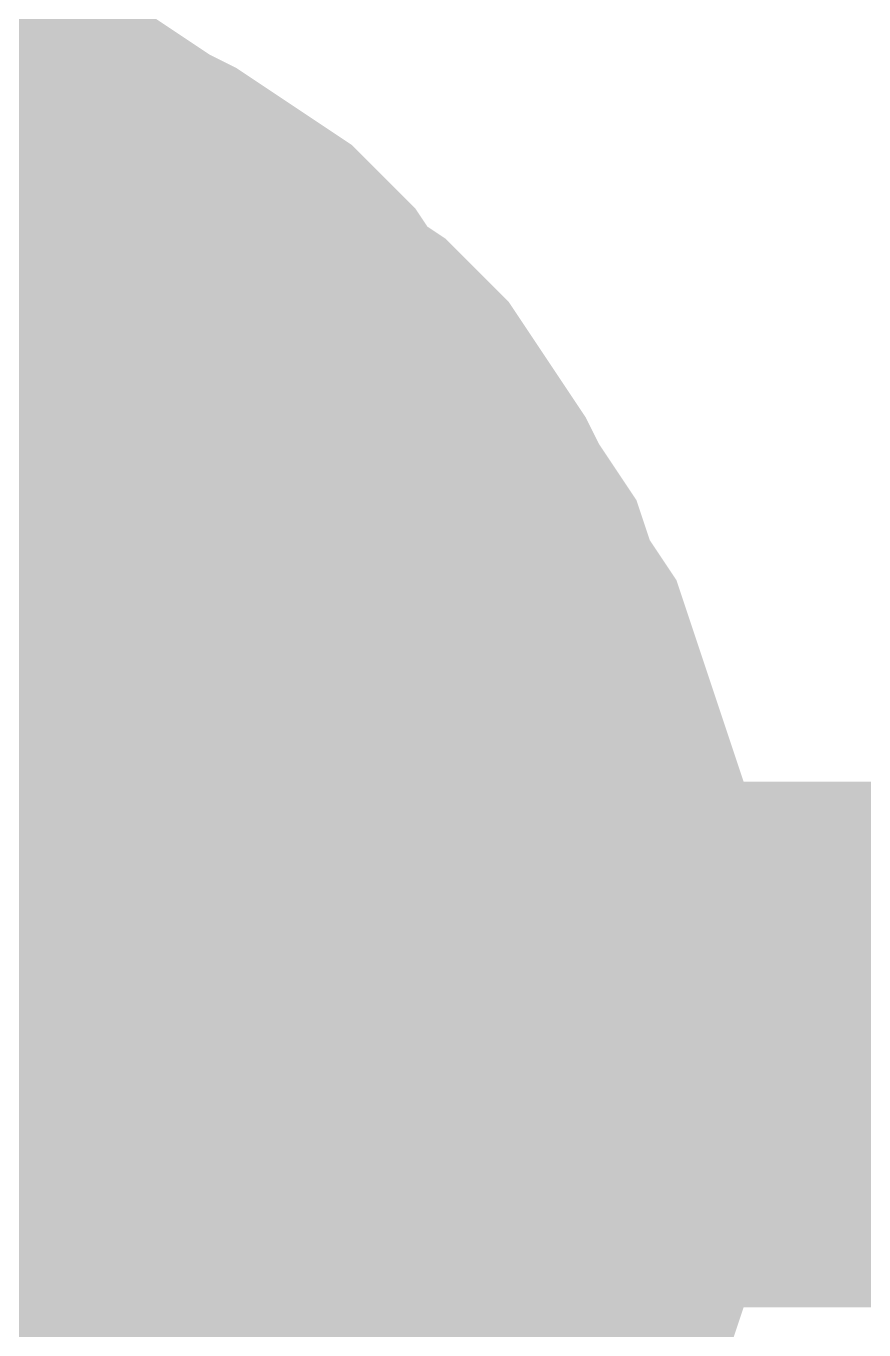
# Model space of a CAD drawing. Header units: inches. Extents: x -11.7 to 11.5, y 0 to 7.6.
# Drawn here: x 3.21013 to 3.22893, y 4.69349 to 4.72274 of the extents above; entities that cross this region are included whole.
import ezdxf

# ---------------------------------------------------------------- set-up
doc = ezdxf.new("R2010")
doc.units = ezdxf.units.IN
doc.header["$MEASUREMENT"] = 0
doc.layers.add('Sheet', color=255, linetype='Continuous')

msp = doc.modelspace()

# ---------------------------------------------------------------- linework, layer by layer
at = {"layer": 'Sheet'}
for points in [[(4.100715, 4.899732, 0.0118, 0.0118, 0), (4.100715, 4.699889, 0.0118, 0.0118, 0), (3.200777, 4.699889, 0.0118, 0.0118, 0)], [(3.203777, 4.719694, 0.0118, 0.0118, 0), (3.204977, 4.719694, 0.0118, 0.0118, 0), (3.205877, 4.719394, 0.0118, 0.0118, 0), (3.206777, 4.719093, 0.0118, 0.0118, 0), (3.207677, 4.718793, 0.0118, 0.0118, 0), (3.208577, 4.718493, 0.0118, 0.0118, 0), (3.209477, 4.717893, 0.0118, 0.0118, 0), (3.210377, 4.717593, 0.0118, 0.0118, 0), (3.211277, 4.716993, 0.0118, 0.0118, 0), (3.211877, 4.716693, 0.0118, 0.0118, 0), (3.212777, 4.716093, 0.0118, 0.0118, 0), (3.213676, 4.715493, 0.0118, 0.0118, 0), (3.214276, 4.714893, 0.0118, 0.0118, 0), (3.214876, 4.713992, 0.0118, 0.0118, 0), (3.215776, 4.713392, 0.0118, 0.0118, 0), (3.216376, 4.712792, 0.0118, 0.0118, 0), (3.216976, 4.711892, 0.0118, 0.0118, 0), (3.217576, 4.710992, 0.0118, 0.0118, 0), (3.217876, 4.710392, 0.0118, 0.0118, 0), (3.218476, 4.709491, 0.0118, 0.0118, 0), (3.218776, 4.708591, 0.0118, 0.0118, 0), (3.219376, 4.707691, 0.0118, 0.0118, 0), (3.219676, 4.706791, 0.0118, 0.0118, 0), (3.219976, 4.705891, 0.0118, 0.0118, 0), (3.220276, 4.704991, 0.0118, 0.0118, 0), (3.220576, 4.70409, 0.0118, 0.0118, 0), (3.220576, 4.70289, 0.0118, 0.0118, 0), (3.220876, 4.70199, 0.0118, 0.0118, 0), (3.220876, 4.70079, 0.0118, 0.0118, 0), (3.220876, 4.699889, 0.0118, 0.0118, 0)], [(3.203777, 4.719694, 0.0118, 0.0118, 0), (3.204977, 4.719694, 0.0118, 0.0118, 0), (3.205877, 4.719394, 0.0118, 0.0118, 0), (3.206777, 4.719093, 0.0118, 0.0118, 0), (3.207677, 4.718793, 0.0118, 0.0118, 0), (3.208577, 4.718493, 0.0118, 0.0118, 0), (3.209477, 4.717893, 0.0118, 0.0118, 0), (3.210377, 4.717593, 0.0118, 0.0118, 0), (3.211277, 4.716993, 0.0118, 0.0118, 0), (3.211877, 4.716693, 0.0118, 0.0118, 0), (3.212777, 4.716093, 0.0118, 0.0118, 0), (3.213676, 4.715493, 0.0118, 0.0118, 0), (3.214276, 4.714893, 0.0118, 0.0118, 0), (3.214876, 4.713992, 0.0118, 0.0118, 0), (3.215776, 4.713392, 0.0118, 0.0118, 0), (3.216376, 4.712792, 0.0118, 0.0118, 0), (3.216976, 4.711892, 0.0118, 0.0118, 0), (3.217576, 4.710992, 0.0118, 0.0118, 0), (3.217876, 4.710392, 0.0118, 0.0118, 0), (3.218476, 4.709491, 0.0118, 0.0118, 0), (3.218776, 4.708591, 0.0118, 0.0118, 0), (3.219376, 4.707691, 0.0118, 0.0118, 0), (3.219676, 4.706791, 0.0118, 0.0118, 0), (3.219976, 4.705891, 0.0118, 0.0118, 0), (3.220276, 4.704991, 0.0118, 0.0118, 0), (3.220576, 4.70409, 0.0118, 0.0118, 0), (3.220576, 4.70289, 0.0118, 0.0118, 0), (3.220876, 4.70199, 0.0118, 0.0118, 0), (3.220876, 4.70079, 0.0118, 0.0118, 0), (3.220876, 4.699889, 0.0118, 0.0118, 0)], [(3.203777, 4.719694, 0.0118, 0.0118, 0), (3.204977, 4.719694, 0.0118, 0.0118, 0), (3.205877, 4.719394, 0.0118, 0.0118, 0), (3.206777, 4.719093, 0.0118, 0.0118, 0), (3.207677, 4.718793, 0.0118, 0.0118, 0), (3.208577, 4.718493, 0.0118, 0.0118, 0), (3.209477, 4.717893, 0.0118, 0.0118, 0), (3.210377, 4.717593, 0.0118, 0.0118, 0), (3.211277, 4.716993, 0.0118, 0.0118, 0), (3.211877, 4.716693, 0.0118, 0.0118, 0), (3.212777, 4.716093, 0.0118, 0.0118, 0), (3.213676, 4.715493, 0.0118, 0.0118, 0), (3.214276, 4.714893, 0.0118, 0.0118, 0), (3.214876, 4.713992, 0.0118, 0.0118, 0), (3.215776, 4.713392, 0.0118, 0.0118, 0), (3.216376, 4.712792, 0.0118, 0.0118, 0), (3.216976, 4.711892, 0.0118, 0.0118, 0), (3.217576, 4.710992, 0.0118, 0.0118, 0), (3.217876, 4.710392, 0.0118, 0.0118, 0), (3.218476, 4.709491, 0.0118, 0.0118, 0), (3.218776, 4.708591, 0.0118, 0.0118, 0), (3.219376, 4.707691, 0.0118, 0.0118, 0), (3.219676, 4.706791, 0.0118, 0.0118, 0), (3.219976, 4.705891, 0.0118, 0.0118, 0), (3.220276, 4.704991, 0.0118, 0.0118, 0), (3.220576, 4.70409, 0.0118, 0.0118, 0), (3.220576, 4.70289, 0.0118, 0.0118, 0), (3.220876, 4.70199, 0.0118, 0.0118, 0), (3.220876, 4.70079, 0.0118, 0.0118, 0), (3.220876, 4.699889, 0.0118, 0.0118, 0)], [(3.203777, 4.719694, 0.0118, 0.0118, 0), (3.204977, 4.719694, 0.0118, 0.0118, 0), (3.205877, 4.719394, 0.0118, 0.0118, 0), (3.206777, 4.719093, 0.0118, 0.0118, 0), (3.207677, 4.718793, 0.0118, 0.0118, 0), (3.208577, 4.718493, 0.0118, 0.0118, 0), (3.209477, 4.717893, 0.0118, 0.0118, 0), (3.210377, 4.717593, 0.0118, 0.0118, 0), (3.211277, 4.716993, 0.0118, 0.0118, 0), (3.211877, 4.716693, 0.0118, 0.0118, 0), (3.212777, 4.716093, 0.0118, 0.0118, 0), (3.213676, 4.715493, 0.0118, 0.0118, 0), (3.214276, 4.714893, 0.0118, 0.0118, 0), (3.214876, 4.713992, 0.0118, 0.0118, 0), (3.215776, 4.713392, 0.0118, 0.0118, 0), (3.216376, 4.712792, 0.0118, 0.0118, 0), (3.216976, 4.711892, 0.0118, 0.0118, 0), (3.217576, 4.710992, 0.0118, 0.0118, 0), (3.217876, 4.710392, 0.0118, 0.0118, 0), (3.218476, 4.709491, 0.0118, 0.0118, 0), (3.218776, 4.708591, 0.0118, 0.0118, 0), (3.219376, 4.707691, 0.0118, 0.0118, 0), (3.219676, 4.706791, 0.0118, 0.0118, 0), (3.219976, 4.705891, 0.0118, 0.0118, 0), (3.220276, 4.704991, 0.0118, 0.0118, 0), (3.220576, 4.70409, 0.0118, 0.0118, 0), (3.220576, 4.70289, 0.0118, 0.0118, 0), (3.220876, 4.70199, 0.0118, 0.0118, 0), (3.220876, 4.70079, 0.0118, 0.0118, 0), (3.220876, 4.699889, 0.0118, 0.0118, 0)], [(3.203777, 4.719694, 0.0118, 0.0118, 0), (3.204977, 4.719694, 0.0118, 0.0118, 0), (3.205877, 4.719394, 0.0118, 0.0118, 0), (3.206777, 4.719093, 0.0118, 0.0118, 0), (3.207677, 4.718793, 0.0118, 0.0118, 0), (3.208577, 4.718493, 0.0118, 0.0118, 0), (3.209477, 4.717893, 0.0118, 0.0118, 0), (3.210377, 4.717593, 0.0118, 0.0118, 0), (3.211277, 4.716993, 0.0118, 0.0118, 0), (3.211877, 4.716693, 0.0118, 0.0118, 0), (3.212777, 4.716093, 0.0118, 0.0118, 0), (3.213676, 4.715493, 0.0118, 0.0118, 0), (3.214276, 4.714893, 0.0118, 0.0118, 0), (3.214876, 4.713992, 0.0118, 0.0118, 0), (3.215776, 4.713392, 0.0118, 0.0118, 0), (3.216376, 4.712792, 0.0118, 0.0118, 0), (3.216976, 4.711892, 0.0118, 0.0118, 0), (3.217576, 4.710992, 0.0118, 0.0118, 0), (3.217876, 4.710392, 0.0118, 0.0118, 0), (3.218476, 4.709491, 0.0118, 0.0118, 0), (3.218776, 4.708591, 0.0118, 0.0118, 0), (3.219376, 4.707691, 0.0118, 0.0118, 0), (3.219676, 4.706791, 0.0118, 0.0118, 0), (3.219976, 4.705891, 0.0118, 0.0118, 0), (3.220276, 4.704991, 0.0118, 0.0118, 0), (3.220576, 4.70409, 0.0118, 0.0118, 0), (3.220576, 4.70289, 0.0118, 0.0118, 0), (3.220876, 4.70199, 0.0118, 0.0118, 0), (3.220876, 4.70079, 0.0118, 0.0118, 0), (3.220876, 4.699889, 0.0118, 0.0118, 0)], [(3.203777, 4.719694, 0.0118, 0.0118, 0), (3.204977, 4.719694, 0.0118, 0.0118, 0), (3.205877, 4.719394, 0.0118, 0.0118, 0), (3.206777, 4.719093, 0.0118, 0.0118, 0), (3.207677, 4.718793, 0.0118, 0.0118, 0), (3.208577, 4.718493, 0.0118, 0.0118, 0), (3.209477, 4.717893, 0.0118, 0.0118, 0), (3.210377, 4.717593, 0.0118, 0.0118, 0), (3.211277, 4.716993, 0.0118, 0.0118, 0), (3.211877, 4.716693, 0.0118, 0.0118, 0), (3.212777, 4.716093, 0.0118, 0.0118, 0), (3.213676, 4.715493, 0.0118, 0.0118, 0), (3.214276, 4.714893, 0.0118, 0.0118, 0), (3.214876, 4.713992, 0.0118, 0.0118, 0), (3.215776, 4.713392, 0.0118, 0.0118, 0), (3.216376, 4.712792, 0.0118, 0.0118, 0), (3.216976, 4.711892, 0.0118, 0.0118, 0), (3.217576, 4.710992, 0.0118, 0.0118, 0), (3.217876, 4.710392, 0.0118, 0.0118, 0), (3.218476, 4.709491, 0.0118, 0.0118, 0), (3.218776, 4.708591, 0.0118, 0.0118, 0), (3.219376, 4.707691, 0.0118, 0.0118, 0), (3.219676, 4.706791, 0.0118, 0.0118, 0), (3.219976, 4.705891, 0.0118, 0.0118, 0), (3.220276, 4.704991, 0.0118, 0.0118, 0), (3.220576, 4.70409, 0.0118, 0.0118, 0), (3.220576, 4.70289, 0.0118, 0.0118, 0), (3.220876, 4.70199, 0.0118, 0.0118, 0), (3.220876, 4.70079, 0.0118, 0.0118, 0), (3.220876, 4.699889, 0.0118, 0.0118, 0)], [(3.203777, 4.719694, 0.0118, 0.0118, 0), (3.204977, 4.719694, 0.0118, 0.0118, 0), (3.205877, 4.719394, 0.0118, 0.0118, 0), (3.206777, 4.719093, 0.0118, 0.0118, 0), (3.207677, 4.718793, 0.0118, 0.0118, 0), (3.208577, 4.718493, 0.0118, 0.0118, 0), (3.209477, 4.717893, 0.0118, 0.0118, 0), (3.210377, 4.717593, 0.0118, 0.0118, 0), (3.211277, 4.716993, 0.0118, 0.0118, 0), (3.211877, 4.716693, 0.0118, 0.0118, 0), (3.212777, 4.716093, 0.0118, 0.0118, 0), (3.213676, 4.715493, 0.0118, 0.0118, 0), (3.214276, 4.714893, 0.0118, 0.0118, 0), (3.214876, 4.713992, 0.0118, 0.0118, 0), (3.215776, 4.713392, 0.0118, 0.0118, 0), (3.216376, 4.712792, 0.0118, 0.0118, 0), (3.216976, 4.711892, 0.0118, 0.0118, 0), (3.217576, 4.710992, 0.0118, 0.0118, 0), (3.217876, 4.710392, 0.0118, 0.0118, 0), (3.218476, 4.709491, 0.0118, 0.0118, 0), (3.218776, 4.708591, 0.0118, 0.0118, 0), (3.219376, 4.707691, 0.0118, 0.0118, 0), (3.219676, 4.706791, 0.0118, 0.0118, 0), (3.219976, 4.705891, 0.0118, 0.0118, 0), (3.220276, 4.704991, 0.0118, 0.0118, 0), (3.220576, 4.70409, 0.0118, 0.0118, 0), (3.220576, 4.70289, 0.0118, 0.0118, 0), (3.220876, 4.70199, 0.0118, 0.0118, 0), (3.220876, 4.70079, 0.0118, 0.0118, 0), (3.220876, 4.699889, 0.0118, 0.0118, 0)], [(3.207677, 4.718793, 0.0039, 0.0039, 0), (3.208577, 4.718493, 0.0039, 0.0039, 0), (3.209477, 4.717893, 0.0039, 0.0039, 0), (3.210377, 4.717593, 0.0039, 0.0039, 0), (3.211277, 4.716993, 0.0039, 0.0039, 0), (3.211877, 4.716693, 0.0039, 0.0039, 0), (3.212777, 4.716093, 0.0039, 0.0039, 0), (3.213676, 4.715493, 0.0039, 0.0039, 0), (3.214276, 4.714893, 0.0039, 0.0039, 0), (3.214876, 4.713992, 0.0039, 0.0039, 0), (3.215776, 4.713392, 0.0039, 0.0039, 0), (3.216376, 4.712792, 0.0039, 0.0039, 0), (3.216976, 4.711892, 0.0039, 0.0039, 0), (3.217576, 4.710992, 0.0039, 0.0039, 0), (3.217876, 4.710392, 0.0039, 0.0039, 0), (3.218476, 4.709491, 0.0039, 0.0039, 0), (3.218776, 4.708591, 0.0039, 0.0039, 0), (3.219376, 4.707691, 0.0039, 0.0039, 0), (3.219676, 4.706791, 0.0039, 0.0039, 0), (3.219976, 4.705891, 0.0039, 0.0039, 0), (3.220276, 4.704991, 0.0039, 0.0039, 0), (3.220576, 4.70409, 0.0039, 0.0039, 0), (3.220576, 4.70289, 0.0039, 0.0039, 0), (3.220876, 4.70199, 0.0039, 0.0039, 0), (3.220876, 4.70079, 0.0039, 0.0039, 0), (3.220876, 4.699889, 0.0039, 0.0039, 0)], [(3.207677, 4.718793, 0.0039, 0.0039, 0), (3.208577, 4.718493, 0.0039, 0.0039, 0), (3.209477, 4.717893, 0.0039, 0.0039, 0), (3.210377, 4.717593, 0.0039, 0.0039, 0), (3.211277, 4.716993, 0.0039, 0.0039, 0), (3.211877, 4.716693, 0.0039, 0.0039, 0), (3.212777, 4.716093, 0.0039, 0.0039, 0), (3.213676, 4.715493, 0.0039, 0.0039, 0), (3.214276, 4.714893, 0.0039, 0.0039, 0), (3.214876, 4.713992, 0.0039, 0.0039, 0), (3.215776, 4.713392, 0.0039, 0.0039, 0), (3.216376, 4.712792, 0.0039, 0.0039, 0), (3.216976, 4.711892, 0.0039, 0.0039, 0), (3.217576, 4.710992, 0.0039, 0.0039, 0), (3.217876, 4.710392, 0.0039, 0.0039, 0), (3.218476, 4.709491, 0.0039, 0.0039, 0), (3.218776, 4.708591, 0.0039, 0.0039, 0), (3.219376, 4.707691, 0.0039, 0.0039, 0), (3.219676, 4.706791, 0.0039, 0.0039, 0), (3.219976, 4.705891, 0.0039, 0.0039, 0), (3.220276, 4.704991, 0.0039, 0.0039, 0), (3.220576, 4.70409, 0.0039, 0.0039, 0), (3.220576, 4.70289, 0.0039, 0.0039, 0), (3.220876, 4.70199, 0.0039, 0.0039, 0), (3.220876, 4.70079, 0.0039, 0.0039, 0), (3.220876, 4.699889, 0.0039, 0.0039, 0)], [(3.207677, 4.718793, 0.0039, 0.0039, 0), (3.208577, 4.718493, 0.0039, 0.0039, 0), (3.209477, 4.717893, 0.0039, 0.0039, 0), (3.210377, 4.717593, 0.0039, 0.0039, 0), (3.211277, 4.716993, 0.0039, 0.0039, 0), (3.211877, 4.716693, 0.0039, 0.0039, 0), (3.212777, 4.716093, 0.0039, 0.0039, 0), (3.213676, 4.715493, 0.0039, 0.0039, 0), (3.214276, 4.714893, 0.0039, 0.0039, 0), (3.214876, 4.713992, 0.0039, 0.0039, 0), (3.215776, 4.713392, 0.0039, 0.0039, 0), (3.216376, 4.712792, 0.0039, 0.0039, 0), (3.216976, 4.711892, 0.0039, 0.0039, 0), (3.217576, 4.710992, 0.0039, 0.0039, 0), (3.217876, 4.710392, 0.0039, 0.0039, 0), (3.218476, 4.709491, 0.0039, 0.0039, 0), (3.218776, 4.708591, 0.0039, 0.0039, 0), (3.219376, 4.707691, 0.0039, 0.0039, 0), (3.219676, 4.706791, 0.0039, 0.0039, 0), (3.219976, 4.705891, 0.0039, 0.0039, 0), (3.220276, 4.704991, 0.0039, 0.0039, 0), (3.220576, 4.70409, 0.0039, 0.0039, 0), (3.220576, 4.70289, 0.0039, 0.0039, 0), (3.220876, 4.70199, 0.0039, 0.0039, 0), (3.220876, 4.70079, 0.0039, 0.0039, 0), (3.220876, 4.699889, 0.0039, 0.0039, 0)], [(3.207677, 4.718793, 0.0039, 0.0039, 0), (3.208577, 4.718493, 0.0039, 0.0039, 0), (3.209477, 4.717893, 0.0039, 0.0039, 0), (3.210377, 4.717593, 0.0039, 0.0039, 0), (3.211277, 4.716993, 0.0039, 0.0039, 0), (3.211877, 4.716693, 0.0039, 0.0039, 0), (3.212777, 4.716093, 0.0039, 0.0039, 0), (3.213676, 4.715493, 0.0039, 0.0039, 0), (3.214276, 4.714893, 0.0039, 0.0039, 0), (3.214876, 4.713992, 0.0039, 0.0039, 0), (3.215776, 4.713392, 0.0039, 0.0039, 0), (3.216376, 4.712792, 0.0039, 0.0039, 0), (3.216976, 4.711892, 0.0039, 0.0039, 0), (3.217576, 4.710992, 0.0039, 0.0039, 0), (3.217876, 4.710392, 0.0039, 0.0039, 0), (3.218476, 4.709491, 0.0039, 0.0039, 0), (3.218776, 4.708591, 0.0039, 0.0039, 0), (3.219376, 4.707691, 0.0039, 0.0039, 0), (3.219676, 4.706791, 0.0039, 0.0039, 0), (3.219976, 4.705891, 0.0039, 0.0039, 0), (3.220276, 4.704991, 0.0039, 0.0039, 0), (3.220576, 4.70409, 0.0039, 0.0039, 0), (3.220576, 4.70289, 0.0039, 0.0039, 0), (3.220876, 4.70199, 0.0039, 0.0039, 0), (3.220876, 4.70079, 0.0039, 0.0039, 0), (3.220876, 4.699889, 0.0039, 0.0039, 0)], [(3.207677, 4.718793, 0.0039, 0.0039, 0), (3.208577, 4.718493, 0.0039, 0.0039, 0), (3.209477, 4.717893, 0.0039, 0.0039, 0), (3.210377, 4.717593, 0.0039, 0.0039, 0), (3.211277, 4.716993, 0.0039, 0.0039, 0), (3.211877, 4.716693, 0.0039, 0.0039, 0), (3.212777, 4.716093, 0.0039, 0.0039, 0), (3.213676, 4.715493, 0.0039, 0.0039, 0), (3.214276, 4.714893, 0.0039, 0.0039, 0), (3.214876, 4.713992, 0.0039, 0.0039, 0), (3.215776, 4.713392, 0.0039, 0.0039, 0), (3.216376, 4.712792, 0.0039, 0.0039, 0), (3.216976, 4.711892, 0.0039, 0.0039, 0), (3.217576, 4.710992, 0.0039, 0.0039, 0), (3.217876, 4.710392, 0.0039, 0.0039, 0), (3.218476, 4.709491, 0.0039, 0.0039, 0), (3.218776, 4.708591, 0.0039, 0.0039, 0), (3.219376, 4.707691, 0.0039, 0.0039, 0), (3.219676, 4.706791, 0.0039, 0.0039, 0), (3.219976, 4.705891, 0.0039, 0.0039, 0), (3.220276, 4.704991, 0.0039, 0.0039, 0), (3.220576, 4.70409, 0.0039, 0.0039, 0), (3.220576, 4.70289, 0.0039, 0.0039, 0), (3.220876, 4.70199, 0.0039, 0.0039, 0), (3.220876, 4.70079, 0.0039, 0.0039, 0), (3.220876, 4.699889, 0.0039, 0.0039, 0)], [(3.207677, 4.718793, 0.0039, 0.0039, 0), (3.208577, 4.718493, 0.0039, 0.0039, 0), (3.209477, 4.717893, 0.0039, 0.0039, 0), (3.210377, 4.717593, 0.0039, 0.0039, 0), (3.211277, 4.716993, 0.0039, 0.0039, 0), (3.211877, 4.716693, 0.0039, 0.0039, 0), (3.212777, 4.716093, 0.0039, 0.0039, 0), (3.213676, 4.715493, 0.0039, 0.0039, 0), (3.214276, 4.714893, 0.0039, 0.0039, 0), (3.214876, 4.713992, 0.0039, 0.0039, 0), (3.215776, 4.713392, 0.0039, 0.0039, 0), (3.216376, 4.712792, 0.0039, 0.0039, 0), (3.216976, 4.711892, 0.0039, 0.0039, 0), (3.217576, 4.710992, 0.0039, 0.0039, 0), (3.217876, 4.710392, 0.0039, 0.0039, 0), (3.218476, 4.709491, 0.0039, 0.0039, 0), (3.218776, 4.708591, 0.0039, 0.0039, 0), (3.219376, 4.707691, 0.0039, 0.0039, 0), (3.219676, 4.706791, 0.0039, 0.0039, 0), (3.219976, 4.705891, 0.0039, 0.0039, 0), (3.220276, 4.704991, 0.0039, 0.0039, 0), (3.220576, 4.70409, 0.0039, 0.0039, 0), (3.220576, 4.70289, 0.0039, 0.0039, 0), (3.220876, 4.70199, 0.0039, 0.0039, 0), (3.220876, 4.70079, 0.0039, 0.0039, 0), (3.220876, 4.699889, 0.0039, 0.0039, 0)], [(3.207677, 4.718793, 0.0039, 0.0039, 0), (3.208577, 4.718493, 0.0039, 0.0039, 0), (3.209477, 4.717893, 0.0039, 0.0039, 0), (3.210377, 4.717593, 0.0039, 0.0039, 0), (3.211277, 4.716993, 0.0039, 0.0039, 0), (3.211877, 4.716693, 0.0039, 0.0039, 0), (3.212777, 4.716093, 0.0039, 0.0039, 0), (3.213676, 4.715493, 0.0039, 0.0039, 0), (3.214276, 4.714893, 0.0039, 0.0039, 0), (3.214876, 4.713992, 0.0039, 0.0039, 0), (3.215776, 4.713392, 0.0039, 0.0039, 0), (3.216376, 4.712792, 0.0039, 0.0039, 0), (3.216976, 4.711892, 0.0039, 0.0039, 0), (3.217576, 4.710992, 0.0039, 0.0039, 0), (3.217876, 4.710392, 0.0039, 0.0039, 0), (3.218476, 4.709491, 0.0039, 0.0039, 0), (3.218776, 4.708591, 0.0039, 0.0039, 0), (3.219376, 4.707691, 0.0039, 0.0039, 0), (3.219676, 4.706791, 0.0039, 0.0039, 0), (3.219976, 4.705891, 0.0039, 0.0039, 0), (3.220276, 4.704991, 0.0039, 0.0039, 0), (3.220576, 4.70409, 0.0039, 0.0039, 0), (3.220576, 4.70289, 0.0039, 0.0039, 0), (3.220876, 4.70199, 0.0039, 0.0039, 0), (3.220876, 4.70079, 0.0039, 0.0039, 0), (3.220876, 4.699889, 0.0039, 0.0039, 0)], [(3.220876, 4.699889, 0.0118, 0.0118, 0), (3.220876, 4.698989, 0.0118, 0.0118, 0), (3.220876, 4.697789, 0.0118, 0.0118, 0), (3.220576, 4.696889, 0.0118, 0.0118, 0), (3.220576, 4.695689, 0.0118, 0.0118, 0), (3.220276, 4.694788, 0.0118, 0.0118, 0), (3.219976, 4.693888, 0.0118, 0.0118, 0), (3.219676, 4.692988, 0.0118, 0.0118, 0), (3.219376, 4.692088, 0.0118, 0.0118, 0), (3.218776, 4.691188, 0.0118, 0.0118, 0), (3.218476, 4.690287, 0.0118, 0.0118, 0), (3.217876, 4.689387, 0.0118, 0.0118, 0), (3.217576, 4.688787, 0.0118, 0.0118, 0), (3.216976, 4.687887, 0.0118, 0.0118, 0), (3.216376, 4.686987, 0.0118, 0.0118, 0)], [(3.220876, 4.699889, 0.0118, 0.0118, 0), (3.220876, 4.698989, 0.0118, 0.0118, 0), (3.220876, 4.697789, 0.0118, 0.0118, 0), (3.220576, 4.696889, 0.0118, 0.0118, 0), (3.220576, 4.695689, 0.0118, 0.0118, 0), (3.220276, 4.694788, 0.0118, 0.0118, 0), (3.219976, 4.693888, 0.0118, 0.0118, 0), (3.219676, 4.692988, 0.0118, 0.0118, 0), (3.219376, 4.692088, 0.0118, 0.0118, 0), (3.218776, 4.691188, 0.0118, 0.0118, 0), (3.218476, 4.690287, 0.0118, 0.0118, 0), (3.217876, 4.689387, 0.0118, 0.0118, 0), (3.217576, 4.688787, 0.0118, 0.0118, 0), (3.216976, 4.687887, 0.0118, 0.0118, 0), (3.216376, 4.686987, 0.0118, 0.0118, 0)], [(3.220876, 4.699889, 0.0118, 0.0118, 0), (3.220876, 4.698989, 0.0118, 0.0118, 0), (3.220876, 4.697789, 0.0118, 0.0118, 0), (3.220576, 4.696889, 0.0118, 0.0118, 0), (3.220576, 4.695689, 0.0118, 0.0118, 0), (3.220276, 4.694788, 0.0118, 0.0118, 0), (3.219976, 4.693888, 0.0118, 0.0118, 0), (3.219676, 4.692988, 0.0118, 0.0118, 0), (3.219376, 4.692088, 0.0118, 0.0118, 0), (3.218776, 4.691188, 0.0118, 0.0118, 0), (3.218476, 4.690287, 0.0118, 0.0118, 0), (3.217876, 4.689387, 0.0118, 0.0118, 0), (3.217576, 4.688787, 0.0118, 0.0118, 0), (3.216976, 4.687887, 0.0118, 0.0118, 0), (3.216376, 4.686987, 0.0118, 0.0118, 0)], [(3.220876, 4.699889, 0.0118, 0.0118, 0), (3.220876, 4.698989, 0.0118, 0.0118, 0), (3.220876, 4.697789, 0.0118, 0.0118, 0), (3.220576, 4.696889, 0.0118, 0.0118, 0), (3.220576, 4.695689, 0.0118, 0.0118, 0), (3.220276, 4.694788, 0.0118, 0.0118, 0), (3.219976, 4.693888, 0.0118, 0.0118, 0), (3.219676, 4.692988, 0.0118, 0.0118, 0), (3.219376, 4.692088, 0.0118, 0.0118, 0), (3.218776, 4.691188, 0.0118, 0.0118, 0), (3.218476, 4.690287, 0.0118, 0.0118, 0), (3.217876, 4.689387, 0.0118, 0.0118, 0), (3.217576, 4.688787, 0.0118, 0.0118, 0), (3.216976, 4.687887, 0.0118, 0.0118, 0), (3.216376, 4.686987, 0.0118, 0.0118, 0)], [(3.220876, 4.699889, 0.0118, 0.0118, 0), (3.220876, 4.698989, 0.0118, 0.0118, 0), (3.220876, 4.697789, 0.0118, 0.0118, 0), (3.220576, 4.696889, 0.0118, 0.0118, 0), (3.220576, 4.695689, 0.0118, 0.0118, 0), (3.220276, 4.694788, 0.0118, 0.0118, 0), (3.219976, 4.693888, 0.0118, 0.0118, 0), (3.219676, 4.692988, 0.0118, 0.0118, 0), (3.219376, 4.692088, 0.0118, 0.0118, 0), (3.218776, 4.691188, 0.0118, 0.0118, 0), (3.218476, 4.690287, 0.0118, 0.0118, 0), (3.217876, 4.689387, 0.0118, 0.0118, 0), (3.217576, 4.688787, 0.0118, 0.0118, 0), (3.216976, 4.687887, 0.0118, 0.0118, 0), (3.216376, 4.686987, 0.0118, 0.0118, 0)], [(3.220876, 4.699889, 0.0118, 0.0118, 0), (3.220876, 4.698989, 0.0118, 0.0118, 0), (3.220876, 4.697789, 0.0118, 0.0118, 0), (3.220576, 4.696889, 0.0118, 0.0118, 0), (3.220576, 4.695689, 0.0118, 0.0118, 0), (3.220276, 4.694788, 0.0118, 0.0118, 0), (3.219976, 4.693888, 0.0118, 0.0118, 0), (3.219676, 4.692988, 0.0118, 0.0118, 0), (3.219376, 4.692088, 0.0118, 0.0118, 0), (3.218776, 4.691188, 0.0118, 0.0118, 0), (3.218476, 4.690287, 0.0118, 0.0118, 0), (3.217876, 4.689387, 0.0118, 0.0118, 0), (3.217576, 4.688787, 0.0118, 0.0118, 0), (3.216976, 4.687887, 0.0118, 0.0118, 0), (3.216376, 4.686987, 0.0118, 0.0118, 0)], [(3.220876, 4.699889, 0.0118, 0.0118, 0), (3.220876, 4.698989, 0.0118, 0.0118, 0), (3.220876, 4.697789, 0.0118, 0.0118, 0), (3.220576, 4.696889, 0.0118, 0.0118, 0), (3.220576, 4.695689, 0.0118, 0.0118, 0), (3.220276, 4.694788, 0.0118, 0.0118, 0), (3.219976, 4.693888, 0.0118, 0.0118, 0), (3.219676, 4.692988, 0.0118, 0.0118, 0), (3.219376, 4.692088, 0.0118, 0.0118, 0), (3.218776, 4.691188, 0.0118, 0.0118, 0), (3.218476, 4.690287, 0.0118, 0.0118, 0), (3.217876, 4.689387, 0.0118, 0.0118, 0), (3.217576, 4.688787, 0.0118, 0.0118, 0), (3.216976, 4.687887, 0.0118, 0.0118, 0), (3.216376, 4.686987, 0.0118, 0.0118, 0)], [(3.220876, 4.699889, 0.0118, 0.0118, 0), (3.220876, 4.699889, 0.0118, 0.0118, 0), (3.220876, 4.699889, 0.0118, 0.0118, 0), (3.220876, 4.699889, 0.0118, 0.0118, 0), (3.220876, 4.699889, 0.0118, 0.0118, 0), (3.220876, 4.699889, 0.0118, 0.0118, 0), (3.220876, 4.699889, 0.0118, 0.0118, 0), (3.220876, 4.699889, 0.0118, 0.0118, 0), (3.220876, 4.699889, 0.0118, 0.0118, 0), (3.220876, 4.699889, 0.0118, 0.0118, 0), (3.220876, 4.699889, 0.0118, 0.0118, 0), (3.220876, 4.699889, 0.0118, 0.0118, 0), (3.220876, 4.699889, 0.0118, 0.0118, 0), (3.220876, 4.699889, 0.0118, 0.0118, 0), (3.220876, 4.699889, 0.0118, 0.0118, 0), (3.220876, 4.699889, 0.0118, 0.0118, 0), (3.220876, 4.699889, 0.0118, 0.0118, 0), (3.220876, 4.699889, 0.0118, 0.0118, 0), (3.220876, 4.699889, 0.0118, 0.0118, 0), (3.220876, 4.699889, 0.0118, 0.0118, 0), (3.220876, 4.699889, 0.0118, 0.0118, 0), (3.220876, 4.699889, 0.0118, 0.0118, 0), (3.220876, 4.699889, 0.0118, 0.0118, 0), (3.220876, 4.699889, 0.0118, 0.0118, 0), (3.220876, 4.699889, 0.0118, 0.0118, 0), (3.220876, 4.699889, 0.0118, 0.0118, 0), (3.220876, 4.699889, 0.0118, 0.0118, 0), (3.220876, 4.699889, 0.0118, 0.0118, 0), (3.220876, 4.699889, 0.0118, 0.0118, 0), (3.220876, 4.699889, 0.0118, 0.0118, 0), (3.220876, 4.699889, 0.0118, 0.0118, 0), (3.220876, 4.699889, 0.0118, 0.0118, 0), (3.220876, 4.699889, 0.0118, 0.0118, 0)], [(3.220876, 4.699889, 0.0118, 0.0118, 0), (3.220876, 4.699889, 0.0118, 0.0118, 0)], [(3.220876, 4.699889, 0.0118, 0.0118, 0), (3.220876, 4.699889, 0.0118, 0.0118, 0), (3.220876, 4.699889, 0.0118, 0.0118, 0), (3.220876, 4.699889, 0.0118, 0.0118, 0), (3.220876, 4.699889, 0.0118, 0.0118, 0), (3.220876, 4.699889, 0.0118, 0.0118, 0), (3.220876, 4.699889, 0.0118, 0.0118, 0), (3.220876, 4.699889, 0.0118, 0.0118, 0), (3.220876, 4.699889, 0.0118, 0.0118, 0), (3.220876, 4.699889, 0.0118, 0.0118, 0), (3.220876, 4.699889, 0.0118, 0.0118, 0), (3.220876, 4.699889, 0.0118, 0.0118, 0), (3.220876, 4.699889, 0.0118, 0.0118, 0), (3.220876, 4.699889, 0.0118, 0.0118, 0), (3.220876, 4.699889, 0.0118, 0.0118, 0), (3.220876, 4.699889, 0.0118, 0.0118, 0), (3.220876, 4.699889, 0.0118, 0.0118, 0), (3.220876, 4.699889, 0.0118, 0.0118, 0), (3.220876, 4.699889, 0.0118, 0.0118, 0), (3.220876, 4.699889, 0.0118, 0.0118, 0), (3.220876, 4.699889, 0.0118, 0.0118, 0), (3.220876, 4.699889, 0.0118, 0.0118, 0), (3.220876, 4.699889, 0.0118, 0.0118, 0), (3.220876, 4.699889, 0.0118, 0.0118, 0), (3.220876, 4.699889, 0.0118, 0.0118, 0), (3.220876, 4.699889, 0.0118, 0.0118, 0), (3.220876, 4.699889, 0.0118, 0.0118, 0), (3.220876, 4.699889, 0.0118, 0.0118, 0), (3.220876, 4.699889, 0.0118, 0.0118, 0), (3.220876, 4.699889, 0.0118, 0.0118, 0), (3.220876, 4.699889, 0.0118, 0.0118, 0), (3.220876, 4.699889, 0.0118, 0.0118, 0), (3.220876, 4.699889, 0.0118, 0.0118, 0)], [(3.220876, 4.699889, 0.0118, 0.0118, 0), (3.220876, 4.699889, 0.0118, 0.0118, 0)], [(3.220876, 4.699889, 0.0118, 0.0118, 0), (3.220876, 4.699889, 0.0118, 0.0118, 0), (3.220876, 4.699889, 0.0118, 0.0118, 0), (3.220876, 4.699889, 0.0118, 0.0118, 0), (3.220876, 4.699889, 0.0118, 0.0118, 0), (3.220876, 4.699889, 0.0118, 0.0118, 0), (3.220876, 4.699889, 0.0118, 0.0118, 0), (3.220876, 4.699889, 0.0118, 0.0118, 0), (3.220876, 4.699889, 0.0118, 0.0118, 0), (3.220876, 4.699889, 0.0118, 0.0118, 0), (3.220876, 4.699889, 0.0118, 0.0118, 0), (3.220876, 4.699889, 0.0118, 0.0118, 0), (3.220876, 4.699889, 0.0118, 0.0118, 0), (3.220876, 4.699889, 0.0118, 0.0118, 0), (3.220876, 4.699889, 0.0118, 0.0118, 0), (3.220876, 4.699889, 0.0118, 0.0118, 0), (3.220876, 4.699889, 0.0118, 0.0118, 0), (3.220876, 4.699889, 0.0118, 0.0118, 0), (3.220876, 4.699889, 0.0118, 0.0118, 0), (3.220876, 4.699889, 0.0118, 0.0118, 0), (3.220876, 4.699889, 0.0118, 0.0118, 0), (3.220876, 4.699889, 0.0118, 0.0118, 0), (3.220876, 4.699889, 0.0118, 0.0118, 0), (3.220876, 4.699889, 0.0118, 0.0118, 0), (3.220876, 4.699889, 0.0118, 0.0118, 0), (3.220876, 4.699889, 0.0118, 0.0118, 0), (3.220876, 4.699889, 0.0118, 0.0118, 0), (3.220876, 4.699889, 0.0118, 0.0118, 0), (3.220876, 4.699889, 0.0118, 0.0118, 0), (3.220876, 4.699889, 0.0118, 0.0118, 0), (3.220876, 4.699889, 0.0118, 0.0118, 0), (3.220876, 4.699889, 0.0118, 0.0118, 0), (3.220876, 4.699889, 0.0118, 0.0118, 0)], [(3.220876, 4.699889, 0.0118, 0.0118, 0), (3.220876, 4.699889, 0.0118, 0.0118, 0)], [(3.220876, 4.699889, 0.0118, 0.0118, 0), (3.220876, 4.699889, 0.0118, 0.0118, 0), (3.220876, 4.699889, 0.0118, 0.0118, 0), (3.220876, 4.699889, 0.0118, 0.0118, 0), (3.220876, 4.699889, 0.0118, 0.0118, 0), (3.220876, 4.699889, 0.0118, 0.0118, 0), (3.220876, 4.699889, 0.0118, 0.0118, 0), (3.220876, 4.699889, 0.0118, 0.0118, 0), (3.220876, 4.699889, 0.0118, 0.0118, 0), (3.220876, 4.699889, 0.0118, 0.0118, 0), (3.220876, 4.699889, 0.0118, 0.0118, 0), (3.220876, 4.699889, 0.0118, 0.0118, 0), (3.220876, 4.699889, 0.0118, 0.0118, 0), (3.220876, 4.699889, 0.0118, 0.0118, 0), (3.220876, 4.699889, 0.0118, 0.0118, 0), (3.220876, 4.699889, 0.0118, 0.0118, 0), (3.220876, 4.699889, 0.0118, 0.0118, 0), (3.220876, 4.699889, 0.0118, 0.0118, 0), (3.220876, 4.699889, 0.0118, 0.0118, 0), (3.220876, 4.699889, 0.0118, 0.0118, 0), (3.220876, 4.699889, 0.0118, 0.0118, 0), (3.220876, 4.699889, 0.0118, 0.0118, 0), (3.220876, 4.699889, 0.0118, 0.0118, 0), (3.220876, 4.699889, 0.0118, 0.0118, 0), (3.220876, 4.699889, 0.0118, 0.0118, 0), (3.220876, 4.699889, 0.0118, 0.0118, 0), (3.220876, 4.699889, 0.0118, 0.0118, 0), (3.220876, 4.699889, 0.0118, 0.0118, 0), (3.220876, 4.699889, 0.0118, 0.0118, 0), (3.220876, 4.699889, 0.0118, 0.0118, 0), (3.220876, 4.699889, 0.0118, 0.0118, 0), (3.220876, 4.699889, 0.0118, 0.0118, 0), (3.220876, 4.699889, 0.0118, 0.0118, 0)], [(3.220876, 4.699889, 0.0118, 0.0118, 0), (3.220876, 4.699889, 0.0118, 0.0118, 0)], [(3.220876, 4.699889, 0.0118, 0.0118, 0), (3.220876, 4.699889, 0.0118, 0.0118, 0), (3.220876, 4.699889, 0.0118, 0.0118, 0), (3.220876, 4.699889, 0.0118, 0.0118, 0), (3.220876, 4.699889, 0.0118, 0.0118, 0), (3.220876, 4.699889, 0.0118, 0.0118, 0), (3.220876, 4.699889, 0.0118, 0.0118, 0), (3.220876, 4.699889, 0.0118, 0.0118, 0), (3.220876, 4.699889, 0.0118, 0.0118, 0), (3.220876, 4.699889, 0.0118, 0.0118, 0), (3.220876, 4.699889, 0.0118, 0.0118, 0), (3.220876, 4.699889, 0.0118, 0.0118, 0), (3.220876, 4.699889, 0.0118, 0.0118, 0), (3.220876, 4.699889, 0.0118, 0.0118, 0), (3.220876, 4.699889, 0.0118, 0.0118, 0), (3.220876, 4.699889, 0.0118, 0.0118, 0), (3.220876, 4.699889, 0.0118, 0.0118, 0), (3.220876, 4.699889, 0.0118, 0.0118, 0), (3.220876, 4.699889, 0.0118, 0.0118, 0), (3.220876, 4.699889, 0.0118, 0.0118, 0), (3.220876, 4.699889, 0.0118, 0.0118, 0), (3.220876, 4.699889, 0.0118, 0.0118, 0), (3.220876, 4.699889, 0.0118, 0.0118, 0), (3.220876, 4.699889, 0.0118, 0.0118, 0), (3.220876, 4.699889, 0.0118, 0.0118, 0), (3.220876, 4.699889, 0.0118, 0.0118, 0), (3.220876, 4.699889, 0.0118, 0.0118, 0), (3.220876, 4.699889, 0.0118, 0.0118, 0), (3.220876, 4.699889, 0.0118, 0.0118, 0), (3.220876, 4.699889, 0.0118, 0.0118, 0), (3.220876, 4.699889, 0.0118, 0.0118, 0), (3.220876, 4.699889, 0.0118, 0.0118, 0), (3.220876, 4.699889, 0.0118, 0.0118, 0)], [(3.220876, 4.699889, 0.0118, 0.0118, 0), (3.220876, 4.699889, 0.0118, 0.0118, 0)], [(3.220876, 4.699889, 0.0118, 0.0118, 0), (3.220876, 4.699889, 0.0118, 0.0118, 0), (3.220876, 4.699889, 0.0118, 0.0118, 0), (3.220876, 4.699889, 0.0118, 0.0118, 0), (3.220876, 4.699889, 0.0118, 0.0118, 0), (3.220876, 4.699889, 0.0118, 0.0118, 0), (3.220876, 4.699889, 0.0118, 0.0118, 0), (3.220876, 4.699889, 0.0118, 0.0118, 0), (3.220876, 4.699889, 0.0118, 0.0118, 0), (3.220876, 4.699889, 0.0118, 0.0118, 0), (3.220876, 4.699889, 0.0118, 0.0118, 0), (3.220876, 4.699889, 0.0118, 0.0118, 0), (3.220876, 4.699889, 0.0118, 0.0118, 0), (3.220876, 4.699889, 0.0118, 0.0118, 0), (3.220876, 4.699889, 0.0118, 0.0118, 0), (3.220876, 4.699889, 0.0118, 0.0118, 0), (3.220876, 4.699889, 0.0118, 0.0118, 0), (3.220876, 4.699889, 0.0118, 0.0118, 0), (3.220876, 4.699889, 0.0118, 0.0118, 0), (3.220876, 4.699889, 0.0118, 0.0118, 0), (3.220876, 4.699889, 0.0118, 0.0118, 0), (3.220876, 4.699889, 0.0118, 0.0118, 0), (3.220876, 4.699889, 0.0118, 0.0118, 0), (3.220876, 4.699889, 0.0118, 0.0118, 0), (3.220876, 4.699889, 0.0118, 0.0118, 0), (3.220876, 4.699889, 0.0118, 0.0118, 0), (3.220876, 4.699889, 0.0118, 0.0118, 0), (3.220876, 4.699889, 0.0118, 0.0118, 0), (3.220876, 4.699889, 0.0118, 0.0118, 0), (3.220876, 4.699889, 0.0118, 0.0118, 0), (3.220876, 4.699889, 0.0118, 0.0118, 0), (3.220876, 4.699889, 0.0118, 0.0118, 0), (3.220876, 4.699889, 0.0118, 0.0118, 0)], [(3.220876, 4.699889, 0.0118, 0.0118, 0), (3.220876, 4.699889, 0.0118, 0.0118, 0)], [(3.220876, 4.699889, 0.0118, 0.0118, 0), (3.220876, 4.699889, 0.0118, 0.0118, 0), (3.220876, 4.699889, 0.0118, 0.0118, 0), (3.220876, 4.699889, 0.0118, 0.0118, 0), (3.220876, 4.699889, 0.0118, 0.0118, 0), (3.220876, 4.699889, 0.0118, 0.0118, 0), (3.220876, 4.699889, 0.0118, 0.0118, 0), (3.220876, 4.699889, 0.0118, 0.0118, 0), (3.220876, 4.699889, 0.0118, 0.0118, 0), (3.220876, 4.699889, 0.0118, 0.0118, 0), (3.220876, 4.699889, 0.0118, 0.0118, 0), (3.220876, 4.699889, 0.0118, 0.0118, 0), (3.220876, 4.699889, 0.0118, 0.0118, 0), (3.220876, 4.699889, 0.0118, 0.0118, 0), (3.220876, 4.699889, 0.0118, 0.0118, 0), (3.220876, 4.699889, 0.0118, 0.0118, 0), (3.220876, 4.699889, 0.0118, 0.0118, 0), (3.220876, 4.699889, 0.0118, 0.0118, 0), (3.220876, 4.699889, 0.0118, 0.0118, 0), (3.220876, 4.699889, 0.0118, 0.0118, 0), (3.220876, 4.699889, 0.0118, 0.0118, 0), (3.220876, 4.699889, 0.0118, 0.0118, 0), (3.220876, 4.699889, 0.0118, 0.0118, 0), (3.220876, 4.699889, 0.0118, 0.0118, 0), (3.220876, 4.699889, 0.0118, 0.0118, 0), (3.220876, 4.699889, 0.0118, 0.0118, 0), (3.220876, 4.699889, 0.0118, 0.0118, 0), (3.220876, 4.699889, 0.0118, 0.0118, 0), (3.220876, 4.699889, 0.0118, 0.0118, 0), (3.220876, 4.699889, 0.0118, 0.0118, 0), (3.220876, 4.699889, 0.0118, 0.0118, 0), (3.220876, 4.699889, 0.0118, 0.0118, 0), (3.220876, 4.699889, 0.0118, 0.0118, 0)], [(3.220876, 4.699889, 0.0118, 0.0118, 0), (3.220876, 4.699889, 0.0118, 0.0118, 0)], [(3.220876, 4.699889, 0.0039, 0.0039, 0), (3.220876, 4.698989, 0.0039, 0.0039, 0), (3.220876, 4.697789, 0.0039, 0.0039, 0), (3.220576, 4.696889, 0.0039, 0.0039, 0), (3.220576, 4.695689, 0.0039, 0.0039, 0), (3.220276, 4.694788, 0.0039, 0.0039, 0), (3.219976, 4.693888, 0.0039, 0.0039, 0), (3.219676, 4.692988, 0.0039, 0.0039, 0), (3.219376, 4.692088, 0.0039, 0.0039, 0), (3.218776, 4.691188, 0.0039, 0.0039, 0)], [(3.220876, 4.699889, 0.0039, 0.0039, 0), (3.220876, 4.698989, 0.0039, 0.0039, 0), (3.220876, 4.697789, 0.0039, 0.0039, 0), (3.220576, 4.696889, 0.0039, 0.0039, 0), (3.220576, 4.695689, 0.0039, 0.0039, 0), (3.220276, 4.694788, 0.0039, 0.0039, 0), (3.219976, 4.693888, 0.0039, 0.0039, 0), (3.219676, 4.692988, 0.0039, 0.0039, 0), (3.219376, 4.692088, 0.0039, 0.0039, 0), (3.218776, 4.691188, 0.0039, 0.0039, 0)], [(3.220876, 4.699889, 0.0039, 0.0039, 0), (3.220876, 4.698989, 0.0039, 0.0039, 0), (3.220876, 4.697789, 0.0039, 0.0039, 0), (3.220576, 4.696889, 0.0039, 0.0039, 0), (3.220576, 4.695689, 0.0039, 0.0039, 0), (3.220276, 4.694788, 0.0039, 0.0039, 0), (3.219976, 4.693888, 0.0039, 0.0039, 0), (3.219676, 4.692988, 0.0039, 0.0039, 0), (3.219376, 4.692088, 0.0039, 0.0039, 0), (3.218776, 4.691188, 0.0039, 0.0039, 0)], [(3.220876, 4.699889, 0.0039, 0.0039, 0), (3.220876, 4.698989, 0.0039, 0.0039, 0), (3.220876, 4.697789, 0.0039, 0.0039, 0), (3.220576, 4.696889, 0.0039, 0.0039, 0), (3.220576, 4.695689, 0.0039, 0.0039, 0), (3.220276, 4.694788, 0.0039, 0.0039, 0), (3.219976, 4.693888, 0.0039, 0.0039, 0), (3.219676, 4.692988, 0.0039, 0.0039, 0), (3.219376, 4.692088, 0.0039, 0.0039, 0), (3.218776, 4.691188, 0.0039, 0.0039, 0)], [(3.220876, 4.699889, 0.0039, 0.0039, 0), (3.220876, 4.698989, 0.0039, 0.0039, 0), (3.220876, 4.697789, 0.0039, 0.0039, 0), (3.220576, 4.696889, 0.0039, 0.0039, 0), (3.220576, 4.695689, 0.0039, 0.0039, 0), (3.220276, 4.694788, 0.0039, 0.0039, 0), (3.219976, 4.693888, 0.0039, 0.0039, 0), (3.219676, 4.692988, 0.0039, 0.0039, 0), (3.219376, 4.692088, 0.0039, 0.0039, 0), (3.218776, 4.691188, 0.0039, 0.0039, 0)], [(3.220876, 4.699889, 0.0039, 0.0039, 0), (3.220876, 4.698989, 0.0039, 0.0039, 0), (3.220876, 4.697789, 0.0039, 0.0039, 0), (3.220576, 4.696889, 0.0039, 0.0039, 0), (3.220576, 4.695689, 0.0039, 0.0039, 0), (3.220276, 4.694788, 0.0039, 0.0039, 0), (3.219976, 4.693888, 0.0039, 0.0039, 0), (3.219676, 4.692988, 0.0039, 0.0039, 0), (3.219376, 4.692088, 0.0039, 0.0039, 0), (3.218776, 4.691188, 0.0039, 0.0039, 0)], [(3.220876, 4.699889, 0.0039, 0.0039, 0), (3.220876, 4.698989, 0.0039, 0.0039, 0), (3.220876, 4.697789, 0.0039, 0.0039, 0), (3.220576, 4.696889, 0.0039, 0.0039, 0), (3.220576, 4.695689, 0.0039, 0.0039, 0), (3.220276, 4.694788, 0.0039, 0.0039, 0), (3.219976, 4.693888, 0.0039, 0.0039, 0), (3.219676, 4.692988, 0.0039, 0.0039, 0), (3.219376, 4.692088, 0.0039, 0.0039, 0), (3.218776, 4.691188, 0.0039, 0.0039, 0)], [(3.220876, 4.699889, 0.0039, 0.0039, 0), (3.220876, 4.699889, 0.0039, 0.0039, 0), (3.220876, 4.699889, 0.0039, 0.0039, 0), (3.220876, 4.699889, 0.0039, 0.0039, 0), (3.220876, 4.699889, 0.0039, 0.0039, 0), (3.220876, 4.699889, 0.0039, 0.0039, 0), (3.220876, 4.699889, 0.0039, 0.0039, 0), (3.220876, 4.699889, 0.0039, 0.0039, 0), (3.220876, 4.699889, 0.0039, 0.0039, 0), (3.220876, 4.699889, 0.0039, 0.0039, 0), (3.220876, 4.699889, 0.0039, 0.0039, 0), (3.220876, 4.699889, 0.0039, 0.0039, 0), (3.220876, 4.699889, 0.0039, 0.0039, 0), (3.220876, 4.699889, 0.0039, 0.0039, 0), (3.220876, 4.699889, 0.0039, 0.0039, 0), (3.220876, 4.699889, 0.0039, 0.0039, 0), (3.220876, 4.699889, 0.0039, 0.0039, 0), (3.220876, 4.699889, 0.0039, 0.0039, 0), (3.220876, 4.699889, 0.0039, 0.0039, 0), (3.220876, 4.699889, 0.0039, 0.0039, 0), (3.220876, 4.699889, 0.0039, 0.0039, 0), (3.220876, 4.699889, 0.0039, 0.0039, 0), (3.220876, 4.699889, 0.0039, 0.0039, 0), (3.220876, 4.699889, 0.0039, 0.0039, 0), (3.220876, 4.699889, 0.0039, 0.0039, 0), (3.220876, 4.699889, 0.0039, 0.0039, 0), (3.220876, 4.699889, 0.0039, 0.0039, 0), (3.220876, 4.699889, 0.0039, 0.0039, 0), (3.220876, 4.699889, 0.0039, 0.0039, 0), (3.220876, 4.699889, 0.0039, 0.0039, 0), (3.220876, 4.699889, 0.0039, 0.0039, 0), (3.220876, 4.699889, 0.0039, 0.0039, 0), (3.220876, 4.699889, 0.0039, 0.0039, 0)], [(3.220876, 4.699889, 0.0039, 0.0039, 0), (3.220876, 4.699889, 0.0039, 0.0039, 0)], [(3.220876, 4.699889, 0.0039, 0.0039, 0), (3.220876, 4.699889, 0.0039, 0.0039, 0), (3.220876, 4.699889, 0.0039, 0.0039, 0), (3.220876, 4.699889, 0.0039, 0.0039, 0), (3.220876, 4.699889, 0.0039, 0.0039, 0), (3.220876, 4.699889, 0.0039, 0.0039, 0), (3.220876, 4.699889, 0.0039, 0.0039, 0), (3.220876, 4.699889, 0.0039, 0.0039, 0), (3.220876, 4.699889, 0.0039, 0.0039, 0), (3.220876, 4.699889, 0.0039, 0.0039, 0), (3.220876, 4.699889, 0.0039, 0.0039, 0), (3.220876, 4.699889, 0.0039, 0.0039, 0), (3.220876, 4.699889, 0.0039, 0.0039, 0), (3.220876, 4.699889, 0.0039, 0.0039, 0), (3.220876, 4.699889, 0.0039, 0.0039, 0), (3.220876, 4.699889, 0.0039, 0.0039, 0), (3.220876, 4.699889, 0.0039, 0.0039, 0), (3.220876, 4.699889, 0.0039, 0.0039, 0), (3.220876, 4.699889, 0.0039, 0.0039, 0), (3.220876, 4.699889, 0.0039, 0.0039, 0), (3.220876, 4.699889, 0.0039, 0.0039, 0), (3.220876, 4.699889, 0.0039, 0.0039, 0), (3.220876, 4.699889, 0.0039, 0.0039, 0), (3.220876, 4.699889, 0.0039, 0.0039, 0), (3.220876, 4.699889, 0.0039, 0.0039, 0), (3.220876, 4.699889, 0.0039, 0.0039, 0), (3.220876, 4.699889, 0.0039, 0.0039, 0), (3.220876, 4.699889, 0.0039, 0.0039, 0), (3.220876, 4.699889, 0.0039, 0.0039, 0), (3.220876, 4.699889, 0.0039, 0.0039, 0), (3.220876, 4.699889, 0.0039, 0.0039, 0), (3.220876, 4.699889, 0.0039, 0.0039, 0), (3.220876, 4.699889, 0.0039, 0.0039, 0)], [(3.220876, 4.699889, 0.0039, 0.0039, 0), (3.220876, 4.699889, 0.0039, 0.0039, 0)], [(3.220876, 4.699889, 0.0039, 0.0039, 0), (3.220876, 4.699889, 0.0039, 0.0039, 0), (3.220876, 4.699889, 0.0039, 0.0039, 0), (3.220876, 4.699889, 0.0039, 0.0039, 0), (3.220876, 4.699889, 0.0039, 0.0039, 0), (3.220876, 4.699889, 0.0039, 0.0039, 0), (3.220876, 4.699889, 0.0039, 0.0039, 0), (3.220876, 4.699889, 0.0039, 0.0039, 0), (3.220876, 4.699889, 0.0039, 0.0039, 0), (3.220876, 4.699889, 0.0039, 0.0039, 0), (3.220876, 4.699889, 0.0039, 0.0039, 0), (3.220876, 4.699889, 0.0039, 0.0039, 0), (3.220876, 4.699889, 0.0039, 0.0039, 0), (3.220876, 4.699889, 0.0039, 0.0039, 0), (3.220876, 4.699889, 0.0039, 0.0039, 0), (3.220876, 4.699889, 0.0039, 0.0039, 0), (3.220876, 4.699889, 0.0039, 0.0039, 0), (3.220876, 4.699889, 0.0039, 0.0039, 0), (3.220876, 4.699889, 0.0039, 0.0039, 0), (3.220876, 4.699889, 0.0039, 0.0039, 0), (3.220876, 4.699889, 0.0039, 0.0039, 0), (3.220876, 4.699889, 0.0039, 0.0039, 0), (3.220876, 4.699889, 0.0039, 0.0039, 0), (3.220876, 4.699889, 0.0039, 0.0039, 0), (3.220876, 4.699889, 0.0039, 0.0039, 0), (3.220876, 4.699889, 0.0039, 0.0039, 0), (3.220876, 4.699889, 0.0039, 0.0039, 0), (3.220876, 4.699889, 0.0039, 0.0039, 0), (3.220876, 4.699889, 0.0039, 0.0039, 0), (3.220876, 4.699889, 0.0039, 0.0039, 0), (3.220876, 4.699889, 0.0039, 0.0039, 0), (3.220876, 4.699889, 0.0039, 0.0039, 0), (3.220876, 4.699889, 0.0039, 0.0039, 0)], [(3.220876, 4.699889, 0.0039, 0.0039, 0), (3.220876, 4.699889, 0.0039, 0.0039, 0)], [(3.220876, 4.699889, 0.0039, 0.0039, 0), (3.220876, 4.699889, 0.0039, 0.0039, 0), (3.220876, 4.699889, 0.0039, 0.0039, 0), (3.220876, 4.699889, 0.0039, 0.0039, 0), (3.220876, 4.699889, 0.0039, 0.0039, 0), (3.220876, 4.699889, 0.0039, 0.0039, 0), (3.220876, 4.699889, 0.0039, 0.0039, 0), (3.220876, 4.699889, 0.0039, 0.0039, 0), (3.220876, 4.699889, 0.0039, 0.0039, 0), (3.220876, 4.699889, 0.0039, 0.0039, 0), (3.220876, 4.699889, 0.0039, 0.0039, 0), (3.220876, 4.699889, 0.0039, 0.0039, 0), (3.220876, 4.699889, 0.0039, 0.0039, 0), (3.220876, 4.699889, 0.0039, 0.0039, 0), (3.220876, 4.699889, 0.0039, 0.0039, 0), (3.220876, 4.699889, 0.0039, 0.0039, 0), (3.220876, 4.699889, 0.0039, 0.0039, 0), (3.220876, 4.699889, 0.0039, 0.0039, 0), (3.220876, 4.699889, 0.0039, 0.0039, 0), (3.220876, 4.699889, 0.0039, 0.0039, 0), (3.220876, 4.699889, 0.0039, 0.0039, 0), (3.220876, 4.699889, 0.0039, 0.0039, 0), (3.220876, 4.699889, 0.0039, 0.0039, 0), (3.220876, 4.699889, 0.0039, 0.0039, 0), (3.220876, 4.699889, 0.0039, 0.0039, 0), (3.220876, 4.699889, 0.0039, 0.0039, 0), (3.220876, 4.699889, 0.0039, 0.0039, 0), (3.220876, 4.699889, 0.0039, 0.0039, 0), (3.220876, 4.699889, 0.0039, 0.0039, 0), (3.220876, 4.699889, 0.0039, 0.0039, 0), (3.220876, 4.699889, 0.0039, 0.0039, 0), (3.220876, 4.699889, 0.0039, 0.0039, 0), (3.220876, 4.699889, 0.0039, 0.0039, 0)], [(3.220876, 4.699889, 0.0039, 0.0039, 0), (3.220876, 4.699889, 0.0039, 0.0039, 0)], [(3.220876, 4.699889, 0.0039, 0.0039, 0), (3.220876, 4.699889, 0.0039, 0.0039, 0), (3.220876, 4.699889, 0.0039, 0.0039, 0), (3.220876, 4.699889, 0.0039, 0.0039, 0), (3.220876, 4.699889, 0.0039, 0.0039, 0), (3.220876, 4.699889, 0.0039, 0.0039, 0), (3.220876, 4.699889, 0.0039, 0.0039, 0), (3.220876, 4.699889, 0.0039, 0.0039, 0), (3.220876, 4.699889, 0.0039, 0.0039, 0), (3.220876, 4.699889, 0.0039, 0.0039, 0), (3.220876, 4.699889, 0.0039, 0.0039, 0), (3.220876, 4.699889, 0.0039, 0.0039, 0), (3.220876, 4.699889, 0.0039, 0.0039, 0), (3.220876, 4.699889, 0.0039, 0.0039, 0), (3.220876, 4.699889, 0.0039, 0.0039, 0), (3.220876, 4.699889, 0.0039, 0.0039, 0), (3.220876, 4.699889, 0.0039, 0.0039, 0), (3.220876, 4.699889, 0.0039, 0.0039, 0), (3.220876, 4.699889, 0.0039, 0.0039, 0), (3.220876, 4.699889, 0.0039, 0.0039, 0), (3.220876, 4.699889, 0.0039, 0.0039, 0), (3.220876, 4.699889, 0.0039, 0.0039, 0), (3.220876, 4.699889, 0.0039, 0.0039, 0), (3.220876, 4.699889, 0.0039, 0.0039, 0), (3.220876, 4.699889, 0.0039, 0.0039, 0), (3.220876, 4.699889, 0.0039, 0.0039, 0), (3.220876, 4.699889, 0.0039, 0.0039, 0), (3.220876, 4.699889, 0.0039, 0.0039, 0), (3.220876, 4.699889, 0.0039, 0.0039, 0), (3.220876, 4.699889, 0.0039, 0.0039, 0), (3.220876, 4.699889, 0.0039, 0.0039, 0), (3.220876, 4.699889, 0.0039, 0.0039, 0), (3.220876, 4.699889, 0.0039, 0.0039, 0)], [(3.220876, 4.699889, 0.0039, 0.0039, 0), (3.220876, 4.699889, 0.0039, 0.0039, 0)], [(3.220876, 4.699889, 0.0039, 0.0039, 0), (3.220876, 4.699889, 0.0039, 0.0039, 0), (3.220876, 4.699889, 0.0039, 0.0039, 0), (3.220876, 4.699889, 0.0039, 0.0039, 0), (3.220876, 4.699889, 0.0039, 0.0039, 0), (3.220876, 4.699889, 0.0039, 0.0039, 0), (3.220876, 4.699889, 0.0039, 0.0039, 0), (3.220876, 4.699889, 0.0039, 0.0039, 0), (3.220876, 4.699889, 0.0039, 0.0039, 0), (3.220876, 4.699889, 0.0039, 0.0039, 0), (3.220876, 4.699889, 0.0039, 0.0039, 0), (3.220876, 4.699889, 0.0039, 0.0039, 0), (3.220876, 4.699889, 0.0039, 0.0039, 0), (3.220876, 4.699889, 0.0039, 0.0039, 0), (3.220876, 4.699889, 0.0039, 0.0039, 0), (3.220876, 4.699889, 0.0039, 0.0039, 0), (3.220876, 4.699889, 0.0039, 0.0039, 0), (3.220876, 4.699889, 0.0039, 0.0039, 0), (3.220876, 4.699889, 0.0039, 0.0039, 0), (3.220876, 4.699889, 0.0039, 0.0039, 0), (3.220876, 4.699889, 0.0039, 0.0039, 0), (3.220876, 4.699889, 0.0039, 0.0039, 0), (3.220876, 4.699889, 0.0039, 0.0039, 0), (3.220876, 4.699889, 0.0039, 0.0039, 0), (3.220876, 4.699889, 0.0039, 0.0039, 0), (3.220876, 4.699889, 0.0039, 0.0039, 0), (3.220876, 4.699889, 0.0039, 0.0039, 0), (3.220876, 4.699889, 0.0039, 0.0039, 0), (3.220876, 4.699889, 0.0039, 0.0039, 0), (3.220876, 4.699889, 0.0039, 0.0039, 0), (3.220876, 4.699889, 0.0039, 0.0039, 0), (3.220876, 4.699889, 0.0039, 0.0039, 0), (3.220876, 4.699889, 0.0039, 0.0039, 0)], [(3.220876, 4.699889, 0.0039, 0.0039, 0), (3.220876, 4.699889, 0.0039, 0.0039, 0)], [(3.220876, 4.699889, 0.0039, 0.0039, 0), (3.220876, 4.699889, 0.0039, 0.0039, 0), (3.220876, 4.699889, 0.0039, 0.0039, 0), (3.220876, 4.699889, 0.0039, 0.0039, 0), (3.220876, 4.699889, 0.0039, 0.0039, 0), (3.220876, 4.699889, 0.0039, 0.0039, 0), (3.220876, 4.699889, 0.0039, 0.0039, 0), (3.220876, 4.699889, 0.0039, 0.0039, 0), (3.220876, 4.699889, 0.0039, 0.0039, 0), (3.220876, 4.699889, 0.0039, 0.0039, 0), (3.220876, 4.699889, 0.0039, 0.0039, 0), (3.220876, 4.699889, 0.0039, 0.0039, 0), (3.220876, 4.699889, 0.0039, 0.0039, 0), (3.220876, 4.699889, 0.0039, 0.0039, 0), (3.220876, 4.699889, 0.0039, 0.0039, 0), (3.220876, 4.699889, 0.0039, 0.0039, 0), (3.220876, 4.699889, 0.0039, 0.0039, 0), (3.220876, 4.699889, 0.0039, 0.0039, 0), (3.220876, 4.699889, 0.0039, 0.0039, 0), (3.220876, 4.699889, 0.0039, 0.0039, 0), (3.220876, 4.699889, 0.0039, 0.0039, 0), (3.220876, 4.699889, 0.0039, 0.0039, 0), (3.220876, 4.699889, 0.0039, 0.0039, 0), (3.220876, 4.699889, 0.0039, 0.0039, 0), (3.220876, 4.699889, 0.0039, 0.0039, 0), (3.220876, 4.699889, 0.0039, 0.0039, 0), (3.220876, 4.699889, 0.0039, 0.0039, 0), (3.220876, 4.699889, 0.0039, 0.0039, 0), (3.220876, 4.699889, 0.0039, 0.0039, 0), (3.220876, 4.699889, 0.0039, 0.0039, 0), (3.220876, 4.699889, 0.0039, 0.0039, 0), (3.220876, 4.699889, 0.0039, 0.0039, 0), (3.220876, 4.699889, 0.0039, 0.0039, 0)], [(3.220876, 4.699889, 0.0039, 0.0039, 0), (3.220876, 4.699889, 0.0039, 0.0039, 0)]]:
    msp.add_lwpolyline(points, format="xyseb", dxfattribs=at)
msp.add_lwpolyline([(3.19, 4.7, 0.02, 0.02, 1), (3.21, 4.7, 0.02, 0.02, 1)], format="xyseb", close=True, dxfattribs=at)

doc.saveas('drawing.dxf')
